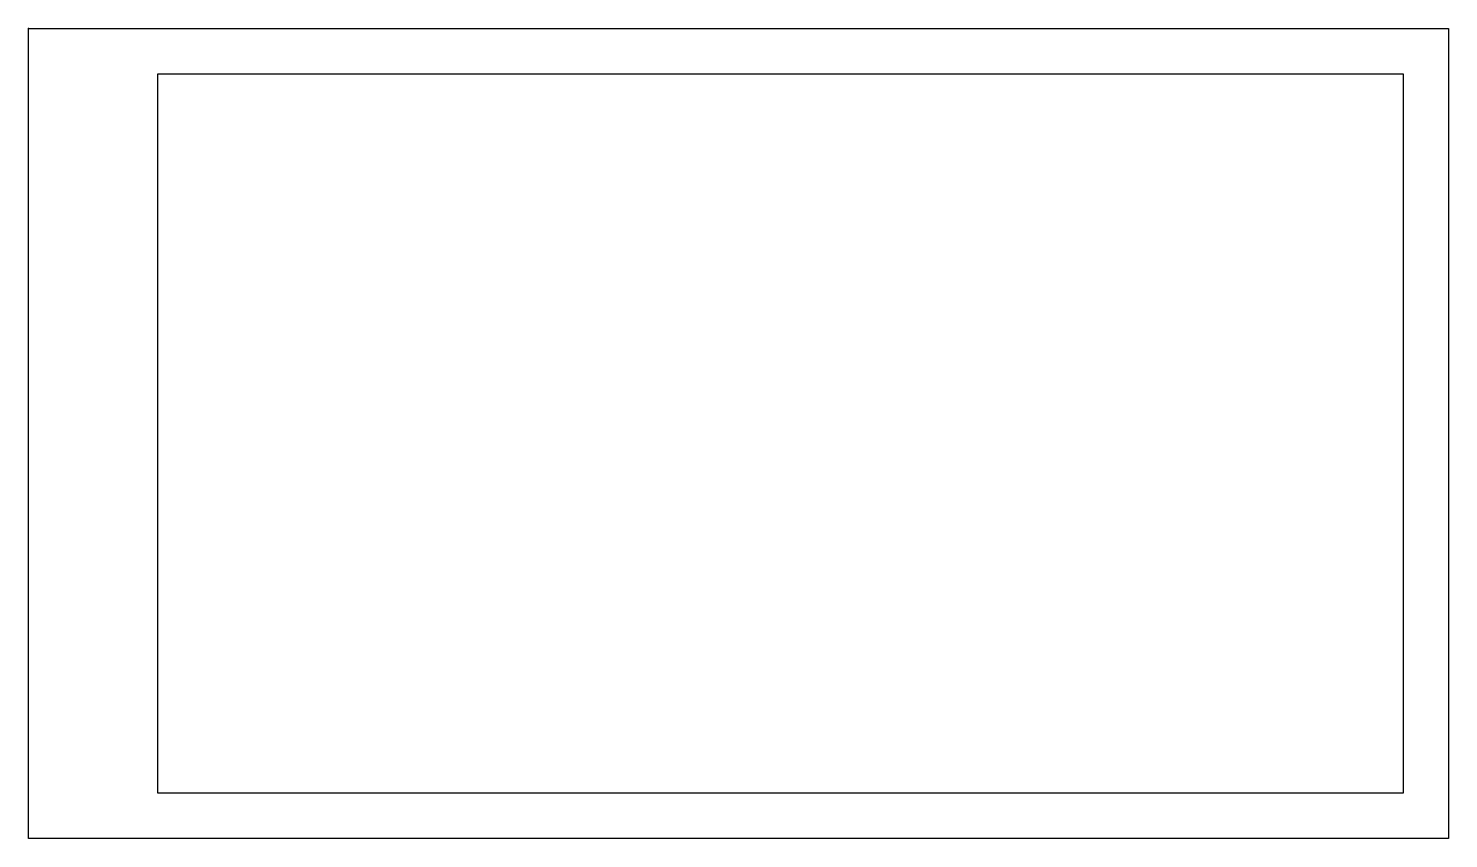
# Model space of a CAD drawing. Header units: millimetres. Extents: x 0 to 93, y -53 to 0.
import ezdxf

# ---------------------------------------------------------------- set-up
doc = ezdxf.new("R2010")
doc.units = ezdxf.units.MM
doc.layers.get('0').update_dxf_attribs({"linetype": 'CONTINUOUS'})

msp = doc.modelspace()

# ---------------------------------------------------------------- linework, layer by layer
for points in [[(0, 0), (93, 0), (93, -53), (0, -53)], [(8.48, -2.98), (90.02, -2.98), (90.02, -50.02), (8.48, -50.02)]]:
    msp.add_lwpolyline(points, close=True)
msp.add_point((0, 0))

doc.saveas('drawing.dxf')
